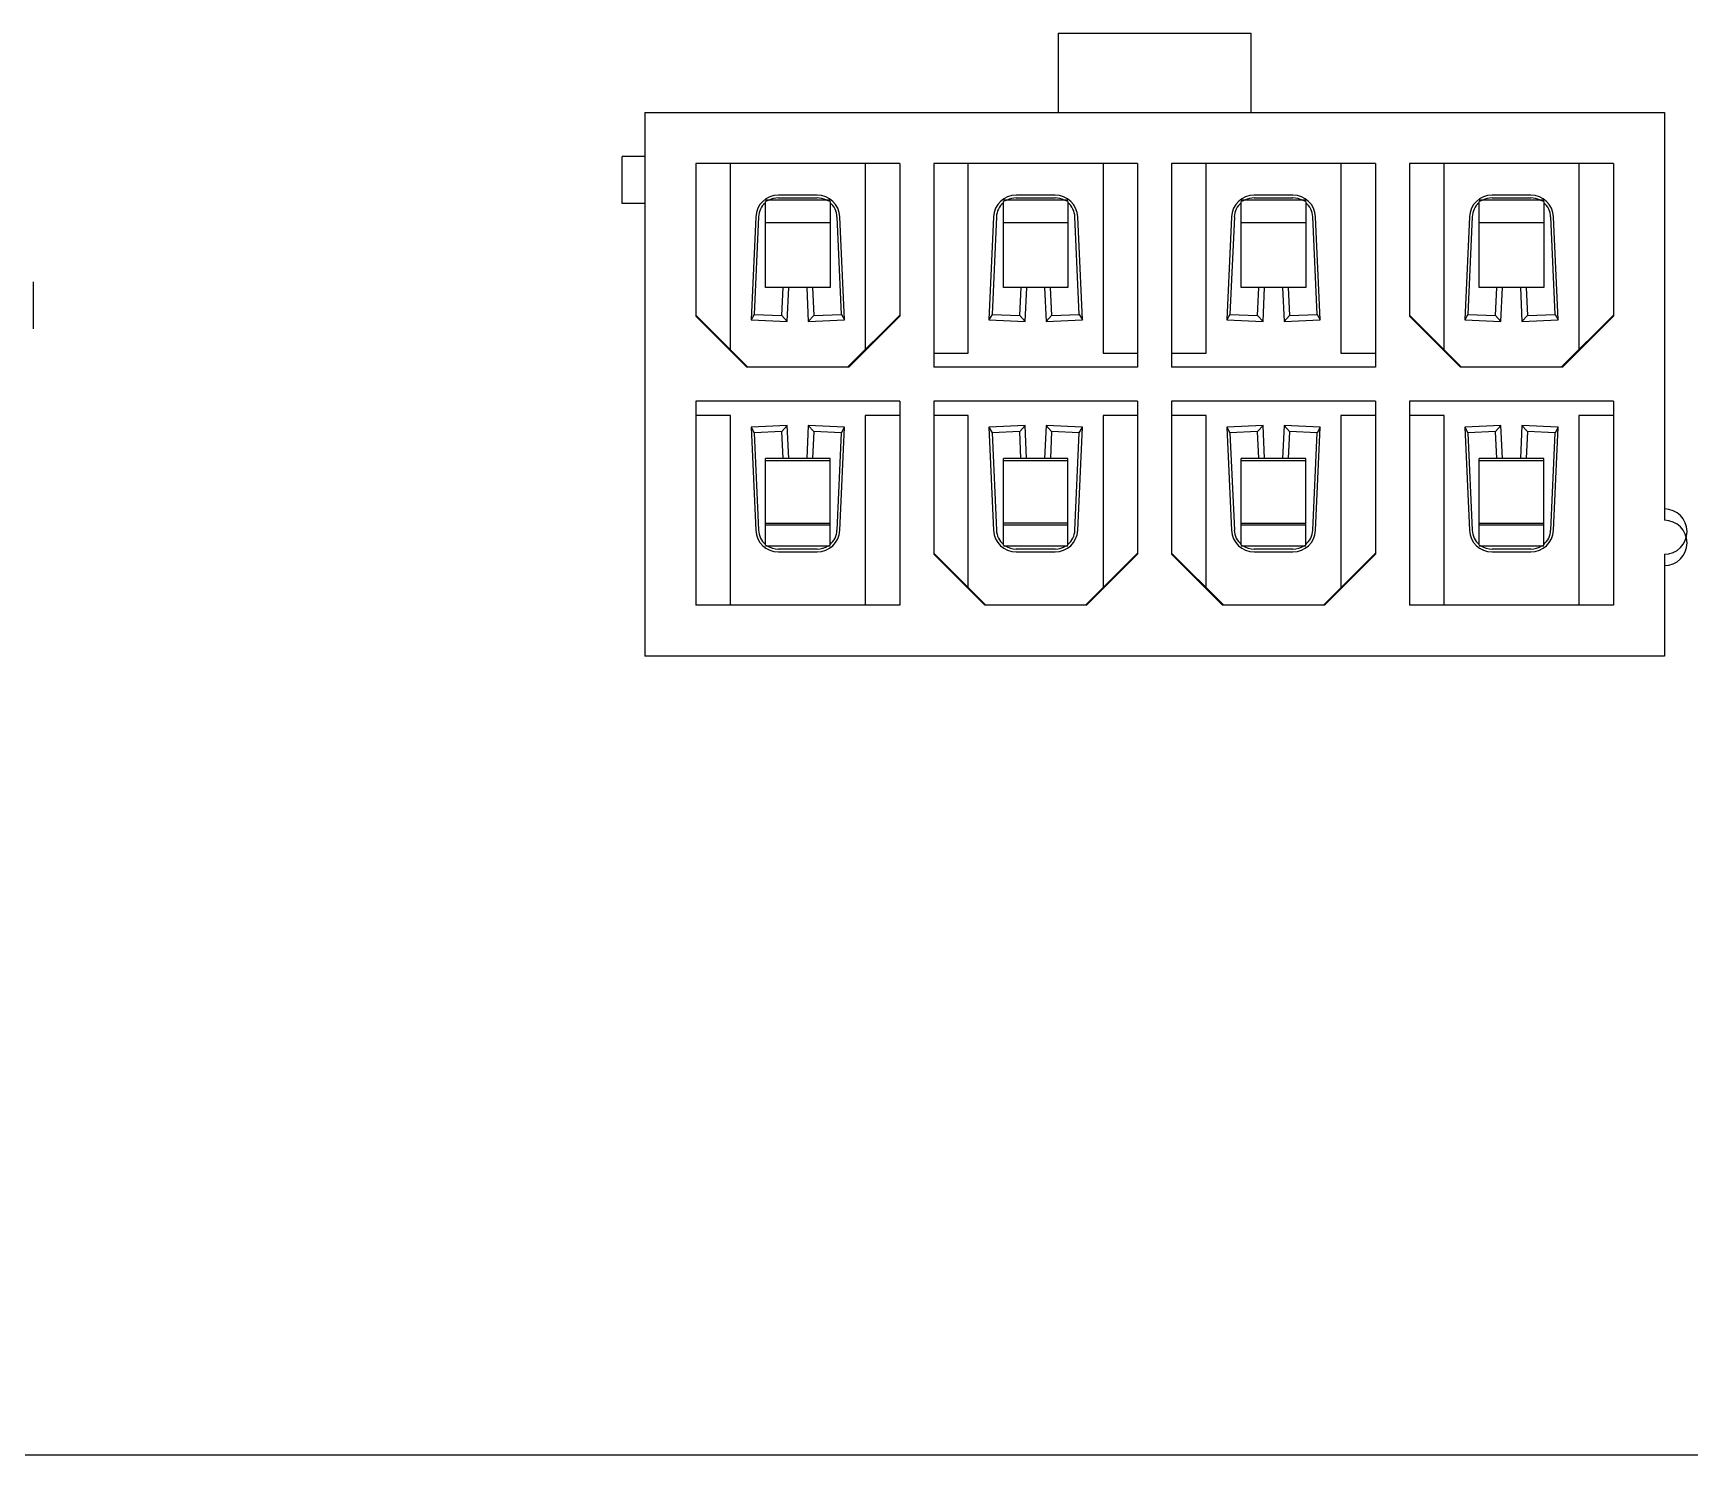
# Model space of a CAD drawing. Header units: millimetres. Extents: x 0 to 841, y 0 to 594.
# Drawn here: x 238.8 to 268.05, y 79.79 to 104.89 of the extents above; entities that cross this region are included whole.
import ezdxf

# ---------------------------------------------------------------- set-up
doc = ezdxf.new("R2010")
doc.units = ezdxf.units.MM
doc.header["$LTSCALE"] = 46.255
doc.layers.add('ASSEM_MEM', color=7, linetype='CONTINUOUS')

msp = doc.modelspace()

# ---------------------------------------------------------------- linework, layer by layer
at = {"layer": 'ASSEM_MEM', "color": 7, "linetype": 'CONTINUOUS'}
for p, q in [((256.902, 104.89), (260.302, 104.89)), ((256.902, 104.89), (256.902, 103.49)), ((260.302, 104.89), (260.302, 103.49)), ((249.602, 103.49), (267.602, 103.49)), ((249.602, 103.49), (249.602, 93.89)), ((267.602, 103.49), (267.602, 96.29)), ((249.602, 102.71), (249.202, 102.71)), ((249.202, 101.88), (249.202, 102.71)), ((254.102, 102.59), (250.502, 102.59)), ((250.502, 102.59), (250.502, 99.89)), ((251.112, 99.3), (251.112, 102.59)), ((253.492, 102.59), (253.492, 99.3)), ((254.102, 102.59), (254.102, 99.89)), ((258.302, 102.59), (254.702, 102.59)), ((254.702, 102.59), (254.702, 98.99)), ((255.312, 99.24), (255.312, 102.59)), ((257.692, 102.59), (257.692, 99.24)), ((258.302, 102.59), (258.302, 98.99)), ((262.502, 102.59), (258.902, 102.59)), ((258.902, 102.59), (258.902, 98.99)), ((259.512, 99.24), (259.512, 102.59)), ((261.892, 102.59), (261.892, 99.24)), ((262.502, 102.59), (262.502, 98.99)), ((266.702, 102.59), (263.102, 102.59)), ((263.102, 102.59), (263.102, 99.89)), ((263.712, 99.3), (263.712, 102.59)), ((266.092, 102.59), (266.092, 99.3)), ((266.702, 102.59), (266.702, 99.89)), ((249.602, 101.88), (249.202, 101.88)), ((252.872, 101.94), (251.732, 101.94)), ((251.732, 100.4), (251.732, 101.917)), ((252.645, 102.03), (251.959, 102.03)), ((251.959, 101.98), (252.645, 101.98)), ((252.872, 101.917), (252.872, 100.4)), ((257.072, 101.94), (255.932, 101.94)), ((255.932, 100.4), (255.932, 101.917)), ((256.845, 102.03), (256.159, 102.03)), ((256.159, 101.98), (256.845, 101.98)), ((257.072, 101.917), (257.072, 100.4)), ((261.272, 101.94), (260.132, 101.94)), ((260.132, 100.4), (260.132, 101.917)), ((261.045, 102.03), (260.359, 102.03)), ((260.359, 101.98), (261.045, 101.98)), ((261.272, 101.917), (261.272, 100.4)), ((265.472, 101.94), (264.332, 101.94)), ((264.332, 100.4), (264.332, 101.917)), ((265.245, 102.03), (264.559, 102.03)), ((264.559, 101.98), (265.245, 101.98)), ((265.472, 101.917), (265.472, 100.4)), ((251.56, 101.648), (251.477, 99.827)), ((251.61, 101.645), (251.532, 99.925)), ((252.872, 101.54), (251.732, 101.54)), ((253.073, 99.925), (252.995, 101.645)), ((253.127, 99.827), (253.045, 101.648)), ((255.76, 101.648), (255.677, 99.827)), ((255.81, 101.645), (255.732, 99.925)), ((257.072, 101.54), (255.932, 101.54)), ((257.273, 99.925), (257.195, 101.645)), ((257.327, 99.827), (257.245, 101.648)), ((259.96, 101.648), (259.877, 99.827)), ((260.01, 101.645), (259.932, 99.925)), ((261.272, 101.54), (260.132, 101.54)), ((261.473, 99.925), (261.395, 101.645)), ((261.527, 99.827), (261.445, 101.648)), ((264.16, 101.648), (264.077, 99.827)), ((264.21, 101.645), (264.132, 99.925)), ((265.472, 101.54), (264.332, 101.54)), ((265.673, 99.925), (265.595, 101.645)), ((265.727, 99.827), (265.645, 101.648)), ((238.802, 100.5), (238.802, 99.67)), ((252.872, 100.4), (251.732, 100.4)), ((252.021, 99.903), (252.044, 100.4)), ((252.117, 99.798), (252.144, 100.4)), ((252.461, 100.4), (252.488, 99.798)), ((252.561, 100.4), (252.583, 99.903)), ((257.072, 100.4), (255.932, 100.4)), ((256.221, 99.903), (256.244, 100.4)), ((256.317, 99.798), (256.344, 100.4)), ((256.661, 100.4), (256.688, 99.798)), ((256.761, 100.4), (256.783, 99.903)), ((261.272, 100.4), (260.132, 100.4)), ((260.421, 99.903), (260.444, 100.4)), ((260.517, 99.798), (260.544, 100.4)), ((260.861, 100.4), (260.888, 99.798)), ((260.961, 100.4), (260.983, 99.903)), ((265.472, 100.4), (264.332, 100.4)), ((264.621, 99.903), (264.644, 100.4)), ((264.717, 99.798), (264.744, 100.4)), ((265.061, 100.4), (265.088, 99.798)), ((265.161, 100.4), (265.183, 99.903)), ((250.502, 99.91), (251.422, 98.99)), ((251.402, 98.99), (250.502, 99.89)), ((251.532, 99.925), (251.477, 99.827)), ((251.477, 99.827), (252.117, 99.798)), ((251.532, 99.925), (252.021, 99.903)), ((252.117, 99.798), (252.021, 99.903)), ((252.583, 99.903), (252.488, 99.798)), ((252.488, 99.798), (253.127, 99.827)), ((252.583, 99.903), (253.073, 99.925)), ((253.073, 99.925), (253.127, 99.827)), ((253.182, 98.99), (254.102, 99.91)), ((254.102, 99.89), (253.202, 98.99)), ((255.732, 99.925), (255.677, 99.827)), ((255.677, 99.827), (256.317, 99.798)), ((255.732, 99.925), (256.221, 99.903)), ((256.317, 99.798), (256.221, 99.903)), ((256.783, 99.903), (256.688, 99.798)), ((256.688, 99.798), (257.327, 99.827)), ((256.783, 99.903), (257.273, 99.925)), ((257.273, 99.925), (257.327, 99.827)), ((259.932, 99.925), (259.877, 99.827)), ((259.877, 99.827), (260.517, 99.798)), ((259.932, 99.925), (260.421, 99.903)), ((260.517, 99.798), (260.421, 99.903)), ((260.983, 99.903), (260.888, 99.798)), ((260.888, 99.798), (261.527, 99.827)), ((260.983, 99.903), (261.473, 99.925)), ((261.473, 99.925), (261.527, 99.827)), ((263.102, 99.91), (264.022, 98.99)), ((264.002, 98.99), (263.102, 99.89)), ((264.132, 99.925), (264.077, 99.827)), ((264.077, 99.827), (264.717, 99.798)), ((264.132, 99.925), (264.621, 99.903)), ((264.717, 99.798), (264.621, 99.903)), ((265.183, 99.903), (265.088, 99.798)), ((265.088, 99.798), (265.727, 99.827)), ((265.183, 99.903), (265.673, 99.925)), ((265.673, 99.925), (265.727, 99.827)), ((265.782, 98.99), (266.702, 99.91)), ((266.702, 99.89), (265.802, 98.99)), ((254.702, 99.24), (255.312, 99.24)), ((257.692, 99.24), (258.302, 99.24)), ((258.902, 99.24), (259.512, 99.24)), ((261.892, 99.24), (262.502, 99.24)), ((253.202, 98.99), (251.402, 98.99)), ((258.302, 98.99), (254.702, 98.99)), ((262.502, 98.99), (258.902, 98.99)), ((265.802, 98.99), (264.002, 98.99)), ((254.102, 98.39), (250.502, 98.39)), ((250.502, 98.39), (250.502, 94.79)), ((254.102, 98.39), (254.102, 94.79)), ((258.302, 98.39), (254.702, 98.39)), ((254.702, 98.39), (254.702, 95.69)), ((258.302, 98.39), (258.302, 95.69)), ((262.502, 98.39), (258.902, 98.39)), ((258.902, 98.39), (258.902, 95.69)), ((262.502, 98.39), (262.502, 95.69)), ((266.702, 98.39), (263.102, 98.39)), ((263.102, 98.39), (263.102, 94.79)), ((266.702, 98.39), (266.702, 94.79)), ((251.112, 98.14), (250.502, 98.14)), ((251.112, 94.79), (251.112, 98.14)), ((254.102, 98.14), (253.492, 98.14)), ((253.492, 98.14), (253.492, 94.79)), ((255.312, 98.14), (254.702, 98.14)), ((255.312, 95.1), (255.312, 98.14)), ((258.302, 98.14), (257.692, 98.14)), ((257.692, 98.14), (257.692, 95.1)), ((259.512, 98.14), (258.902, 98.14)), ((259.512, 95.1), (259.512, 98.14)), ((262.502, 98.14), (261.892, 98.14)), ((261.892, 98.14), (261.892, 95.1)), ((263.712, 98.14), (263.102, 98.14)), ((263.712, 94.79), (263.712, 98.14)), ((266.702, 98.14), (266.092, 98.14)), ((266.092, 98.14), (266.092, 94.79)), ((252.117, 97.961), (251.477, 97.932)), ((251.477, 97.932), (251.532, 97.834)), ((251.477, 97.932), (251.56, 96.111)), ((252.021, 97.856), (251.532, 97.834)), ((251.532, 97.834), (251.61, 96.114)), ((252.021, 97.856), (252.117, 97.961)), ((252.043, 97.38), (252.021, 97.856)), ((252.143, 97.38), (252.117, 97.961)), ((252.488, 97.961), (252.461, 97.38)), ((253.127, 97.932), (252.488, 97.961)), ((252.583, 97.856), (252.488, 97.961)), ((252.583, 97.856), (252.562, 97.38)), ((253.073, 97.834), (252.583, 97.856)), ((252.995, 96.114), (253.073, 97.834)), ((253.045, 96.111), (253.127, 97.932)), ((253.073, 97.834), (253.127, 97.932)), ((256.317, 97.961), (255.677, 97.932)), ((255.677, 97.932), (255.732, 97.834)), ((255.677, 97.932), (255.76, 96.111)), ((256.221, 97.856), (255.732, 97.834)), ((255.732, 97.834), (255.81, 96.114)), ((256.221, 97.856), (256.317, 97.961)), ((256.243, 97.38), (256.221, 97.856)), ((256.343, 97.38), (256.317, 97.961)), ((256.688, 97.961), (256.661, 97.38)), ((257.327, 97.932), (256.688, 97.961)), ((256.783, 97.856), (256.688, 97.961)), ((256.783, 97.856), (256.762, 97.38)), ((257.273, 97.834), (256.783, 97.856)), ((257.195, 96.114), (257.273, 97.834)), ((257.245, 96.111), (257.327, 97.932)), ((257.273, 97.834), (257.327, 97.932)), ((260.517, 97.961), (259.877, 97.932)), ((259.877, 97.932), (259.932, 97.834)), ((259.877, 97.932), (259.96, 96.111)), ((260.421, 97.856), (259.932, 97.834)), ((259.932, 97.834), (260.01, 96.114)), ((260.421, 97.856), (260.517, 97.961)), ((260.443, 97.38), (260.421, 97.856)), ((260.543, 97.38), (260.517, 97.961)), ((260.888, 97.961), (260.861, 97.38)), ((261.527, 97.932), (260.888, 97.961)), ((260.888, 97.961), (260.983, 97.856)), ((260.983, 97.856), (260.962, 97.38)), ((261.473, 97.834), (260.983, 97.856)), ((261.395, 96.114), (261.473, 97.834)), ((261.445, 96.111), (261.527, 97.932)), ((261.527, 97.932), (261.473, 97.834)), ((264.717, 97.961), (264.077, 97.932)), ((264.077, 97.932), (264.132, 97.834)), ((264.077, 97.932), (264.16, 96.111)), ((264.621, 97.856), (264.132, 97.834)), ((264.132, 97.834), (264.21, 96.114)), ((264.621, 97.856), (264.717, 97.961)), ((264.643, 97.38), (264.621, 97.856)), ((264.743, 97.38), (264.717, 97.961)), ((265.088, 97.961), (265.061, 97.38)), ((265.727, 97.932), (265.088, 97.961)), ((265.088, 97.961), (265.183, 97.856)), ((265.183, 97.856), (265.162, 97.38)), ((265.673, 97.834), (265.183, 97.856)), ((265.595, 96.114), (265.673, 97.834)), ((265.645, 96.111), (265.727, 97.932)), ((265.727, 97.932), (265.673, 97.834)), ((252.872, 97.38), (251.732, 97.38)), ((251.732, 95.852), (251.732, 97.38)), ((252.872, 97.34), (251.732, 97.34)), ((252.872, 95.852), (252.872, 97.38)), ((257.072, 97.38), (255.932, 97.38)), ((255.932, 95.852), (255.932, 97.38)), ((257.072, 97.34), (255.932, 97.34)), ((257.072, 95.852), (257.072, 97.38)), ((261.272, 97.38), (260.132, 97.38)), ((260.132, 95.852), (260.132, 97.38)), ((261.272, 97.34), (260.132, 97.34)), ((261.272, 95.852), (261.272, 97.38)), ((265.472, 97.38), (264.332, 97.38)), ((264.332, 95.852), (264.332, 97.38)), ((265.472, 97.34), (264.332, 97.34)), ((265.472, 95.852), (265.472, 97.38)), ((251.732, 96.24), (252.872, 96.24)), ((257.072, 96.24), (255.932, 96.24)), ((260.132, 96.24), (261.272, 96.24)), ((264.332, 96.24), (265.472, 96.24)), ((252.872, 96.2), (251.732, 96.2)), ((257.072, 96.2), (255.932, 96.2)), ((261.272, 96.2), (260.132, 96.2)), ((265.472, 96.2), (264.332, 96.2)), ((251.732, 95.84), (252.872, 95.84)), ((252.645, 95.78), (251.959, 95.78)), ((251.959, 95.73), (252.645, 95.73)), ((254.702, 95.71), (255.622, 94.79)), ((255.602, 94.79), (254.702, 95.69)), ((255.932, 95.84), (257.072, 95.84)), ((256.845, 95.78), (256.159, 95.78)), ((256.159, 95.73), (256.845, 95.73)), ((257.382, 94.79), (258.302, 95.71)), ((258.302, 95.69), (257.402, 94.79)), ((258.902, 95.71), (259.822, 94.79)), ((259.802, 94.79), (258.902, 95.69)), ((260.132, 95.84), (261.272, 95.84)), ((261.045, 95.78), (260.359, 95.78)), ((260.359, 95.73), (261.045, 95.73)), ((261.582, 94.79), (262.502, 95.71)), ((262.502, 95.69), (261.602, 94.79)), ((264.332, 95.84), (265.472, 95.84)), ((265.245, 95.78), (264.559, 95.78)), ((264.559, 95.73), (265.245, 95.73)), ((267.602, 95.69), (267.602, 93.89)), ((254.102, 94.79), (250.502, 94.79)), ((257.402, 94.79), (255.602, 94.79)), ((261.602, 94.79), (259.802, 94.79)), ((266.702, 94.79), (263.102, 94.79)), ((267.602, 93.89), (249.602, 93.89)), ((236.602, 79.79), (289.102, 79.79))]:
    msp.add_line(p, q, dxfattribs=at)
for centre, radius, start, end in [((251.959, 101.63), 0.4, 90, 177.4081), ((251.959, 101.63), 0.35, 130.4752, 177.4081), ((251.959, 101.63), 0.35, 90, 117.6547), ((252.645, 101.63), 0.4, 2.5919, 90), ((252.645, 101.63), 0.35, 62.3453, 90), ((252.645, 101.63), 0.35, 2.5919, 49.5248), ((256.159, 101.63), 0.4, 90, 177.4081), ((256.159, 101.63), 0.35, 130.4752, 177.4081), ((256.159, 101.63), 0.35, 90, 117.6547), ((256.845, 101.63), 0.4, 2.5919, 90), ((256.845, 101.63), 0.35, 62.3453, 90), ((256.845, 101.63), 0.35, 2.5919, 49.5248), ((260.359, 101.63), 0.4, 90, 177.4081), ((260.359, 101.63), 0.35, 130.4752, 177.4081), ((260.359, 101.63), 0.35, 90, 117.6547), ((261.045, 101.63), 0.4, 2.5919, 90), ((261.045, 101.63), 0.35, 62.3453, 90), ((261.045, 101.63), 0.35, 2.5919, 49.5248), ((264.559, 101.63), 0.4, 90, 177.4081), ((264.559, 101.63), 0.35, 130.4752, 177.4081), ((264.559, 101.63), 0.35, 90, 117.6547), ((265.245, 101.63), 0.4, 2.5919, 90), ((265.245, 101.63), 0.35, 62.3453, 90), ((265.245, 101.63), 0.35, 2.5919, 49.5248), ((267.602, 96.09), 0.4, 270, 90), ((267.602, 95.89), 0.4, 270, 90), ((251.959, 96.13), 0.4, 182.5919, 270), ((251.959, 96.13), 0.35, 182.5919, 229.5248), ((252.645, 96.13), 0.4, 270, 357.4081), ((252.645, 96.13), 0.35, 310.4752, 357.4081), ((256.159, 96.13), 0.4, 182.5919, 270), ((256.159, 96.13), 0.35, 182.5919, 229.5248), ((256.845, 96.13), 0.4, 270, 357.4081), ((256.845, 96.13), 0.35, 310.4752, 357.4081), ((260.359, 96.13), 0.4, 182.5919, 270), ((260.359, 96.13), 0.35, 182.5919, 229.5248), ((261.045, 96.13), 0.4, 270, 357.4081), ((261.045, 96.13), 0.35, 310.4752, 357.4081), ((264.559, 96.13), 0.4, 182.5919, 270), ((264.559, 96.13), 0.35, 182.5919, 229.5248), ((265.245, 96.13), 0.4, 270, 357.4081), ((265.245, 96.13), 0.35, 310.4752, 357.4081), ((251.959, 96.13), 0.35, 235.9523, 270), ((252.645, 96.13), 0.35, 270, 304.0477), ((256.159, 96.13), 0.35, 235.9523, 270), ((256.845, 96.13), 0.35, 270, 304.0477), ((260.359, 96.13), 0.35, 235.9523, 270), ((261.045, 96.13), 0.35, 270, 304.0477), ((264.559, 96.13), 0.35, 235.9523, 270), ((265.245, 96.13), 0.35, 270, 304.0477)]:
    msp.add_arc(centre, radius, start, end, dxfattribs=at)
for centre, major_axis, start_param, end_param in [((251.959, 100.631), (0, 1.331), 0.185563, 0.260931), ((252.645, 100.631), (0, 1.331), -0.260931, -0.185563), ((256.159, 100.631), (0, 1.331), 0.185563, 0.260931), ((256.845, 100.631), (0, 1.331), -0.260931, -0.185563), ((260.359, 100.631), (0, 1.331), 0.185563, 0.260931), ((261.045, 100.631), (0, 1.331), -0.260931, -0.185563), ((264.559, 100.631), (0, 1.331), 0.185563, 0.260931), ((265.245, 100.631), (0, 1.331), 6.022255, 6.097623), ((251.959, 97.102), (0, 1.297), -3.409588, -3.372023), ((252.645, 97.102), (0, 1.297), -2.911163, -2.873598), ((256.159, 97.102), (0, 1.297), -3.409588, -3.372023), ((256.845, 97.102), (0, 1.297), -2.911163, -2.873598), ((260.359, 97.102), (0, 1.297), -3.409588, -3.372023), ((261.045, 97.102), (0, 1.297), -2.911163, -2.873598), ((264.559, 97.102), (0, 1.297), -3.409588, -3.372023), ((265.245, 97.102), (0, 1.297), 3.372023, 3.409588)]:
    msp.add_ellipse(centre, major_axis=major_axis, ratio=0.661438, start_param=start_param, end_param=end_param, dxfattribs=at)

doc.saveas('drawing.dxf')
